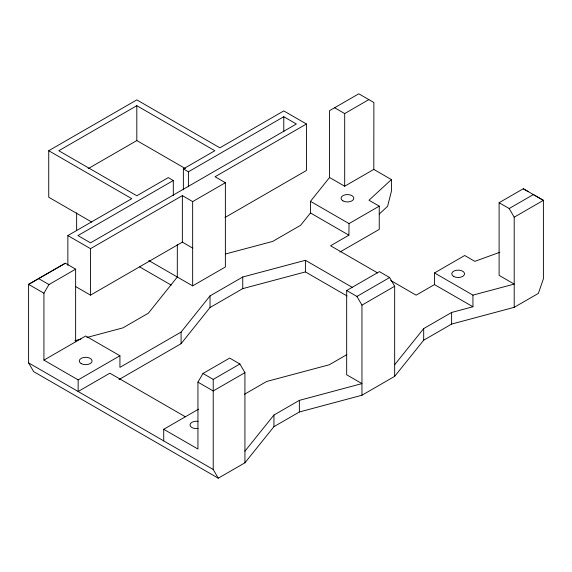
<?xml version="1.0" encoding="UTF-8"?>
<svg xmlns="http://www.w3.org/2000/svg" width="572" height="572" viewBox="0 0 572 572"><rect width="100%" height="100%" fill="white"/><g stroke="black" fill="none" stroke-linecap="round" stroke-linejoin="round"><path stroke-width="0.86" d="M390.697 280.48L416.137 295.166L434.455 284.591L434.506 272.937L472.937 295.131L514.207 284.084L499.106 275.368L499.106 202.717L523.266 188.767L543.4 200.336L543.4 278.85L538.366 293.386L514.207 307.328L451.615 324.081L423.688 340.211L394.666 376.347L361.954 395.238L299.363 411.99L273.945 426.662L244.93 462.798L218.254 478.199L33.634 371.607L28.6 362.891L28.6 284.37L65.344 263.22L75.633 269.162L75.633 341.813M225.039 217.482L306.435 170.492L306.435 123.995L283.783 110.918L219.862 147.826L136.815 99.878L48.734 150.729L48.734 197.226L91.792 222.086M67.861 265.408L67.861 235.585L131.782 198.677L48.734 150.729M76.641 230.516L76.641 212.87M352.423 287.444L305.405 260.296L242.742 277.005L210.024 295.896L181.081 332.075L119.927 367.381L119.927 355.755L78.149 379.879L78.149 391.498L109.86 373.194L185.407 416.809M75.411 286.436L90.512 295.152L90.512 248.663L182.375 195.624L192.657 201.601L192.657 285.871L148.784 260.539M88.152 168.654L136.815 140.562L136.815 105.691L214.829 150.729L183.369 168.89L183.369 189.818M163.721 440.905L163.721 429.279L198.534 409.18M173.309 195.552L173.309 180.516L168.275 177.613L136.815 195.774L58.802 150.729L136.815 105.691M177.327 244.494L177.306 277.005L148.362 313.184L122.951 327.863L86.908 337.48M192.664 248.091L182.354 242.128L182.375 195.624M188.403 186.829L188.403 171.8L283.783 116.731L296.368 123.995L90.512 242.85L77.928 235.585L173.309 180.516M244.93 462.798L244.93 372.658L239.897 363.992L229.651 358.079L202.974 373.48L197.941 382.146L197.941 449.034L163.721 429.279M218.254 478.199L213.22 469.483L213.22 379.393L239.897 363.992M306.435 123.995L215.058 176.755L225.375 182.711L225.375 266.981L192.657 285.871M273.945 426.662L273.945 415.036L299.363 400.364L361.954 383.612L346.675 374.789L346.675 290.519L379.393 271.628L389.632 277.542L394.666 286.265L394.666 376.347M283.783 131.767L283.783 116.731M299.363 411.99L299.363 400.364M225.475 253.997L272.687 241.413L300.622 225.282L310.482 212.956L310.482 201.337L329.536 177.52L329.586 110.661L358.78 93.801L373.881 102.517L373.809 169.398L344.687 186.215L329.536 177.52M344.687 186.215L344.694 113.571L368.847 99.614M361.954 395.238L361.954 305.148L356.921 296.432L346.675 290.519M373.809 169.398L391.391 179.587L368.983 200.236L379.243 206.163L379.243 229.408L339.839 252.066M394.666 364.721L423.688 328.585L451.615 312.462L472.937 306.756L472.937 295.131M514.207 307.328L514.207 217.188L509.173 208.53L499.106 202.717M377.591 272.915L330.566 245.767L348.891 235.192L349.042 223.595L379.243 206.163M78.149 379.879L43.93 360.117L43.93 293.221L48.956 284.563L75.633 269.162M119.055 379.515L181.081 343.7L210.024 307.522L242.742 288.631L305.405 271.922L347.032 295.953M244.93 451.172L273.945 415.036M379.25 214.021L387.594 206.335L391.441 191.119L391.391 179.587M43.93 293.221L28.6 284.37L65.344 263.22M192.657 201.601L225.375 182.711M90.512 295.152L182.354 242.128M43.93 360.117L85.7 336L119.927 355.755M356.921 296.432L389.632 277.542M509.173 208.53L533.333 194.58L543.4 200.336L514.207 217.188M244.93 372.658L213.22 390.962L197.941 382.146M361.954 305.148L394.666 286.265M434.506 272.937L464.707 255.505L474.824 261.347L499.842 252.273M244.48 394.272L266.645 381.474L329.308 364.764L346.811 354.661M74.896 340.69L80.902 339.089M523.266 188.767L528.299 191.613M334.62 107.75L344.694 113.571M310.482 201.337L349.042 223.595M434.455 284.591L472.937 306.756M136.815 140.562L185.478 168.654M183.369 168.89L188.403 171.8M139.654 266.895L171.157 285.085M67.861 235.585L90.512 248.663M38.667 278.621L48.956 284.563M202.974 373.48L213.22 379.393M28.6 362.891L213.22 469.483M310.482 212.956L348.891 235.192M451.615 312.462L451.615 324.081M423.688 328.585L423.688 340.211M305.405 260.296L305.405 271.922M242.742 277.005L242.742 288.631M210.024 295.896L210.024 307.522M181.081 332.075L181.081 343.7M198.091 428.492A6.406 3.697 0 0 1 190.026 424.917A6.406 3.697 0 0 1 198.091 421.349M342.9 200.872A6.406 3.697 0 0 0 353.618 199.213A6.406 3.697 0 0 0 345.774 194.687A6.406 3.697 0 0 0 342.9 200.872M81.153 363.592A6.406 3.697 0 0 0 91.87 361.933A6.406 3.697 0 0 0 84.027 357.407A6.406 3.697 0 0 0 81.153 363.592M453.632 276.426A6.406 3.697 0 0 0 464.35 274.767A6.406 3.697 0 0 0 456.506 270.241A6.406 3.697 0 0 0 453.632 276.426"/></g></svg>
